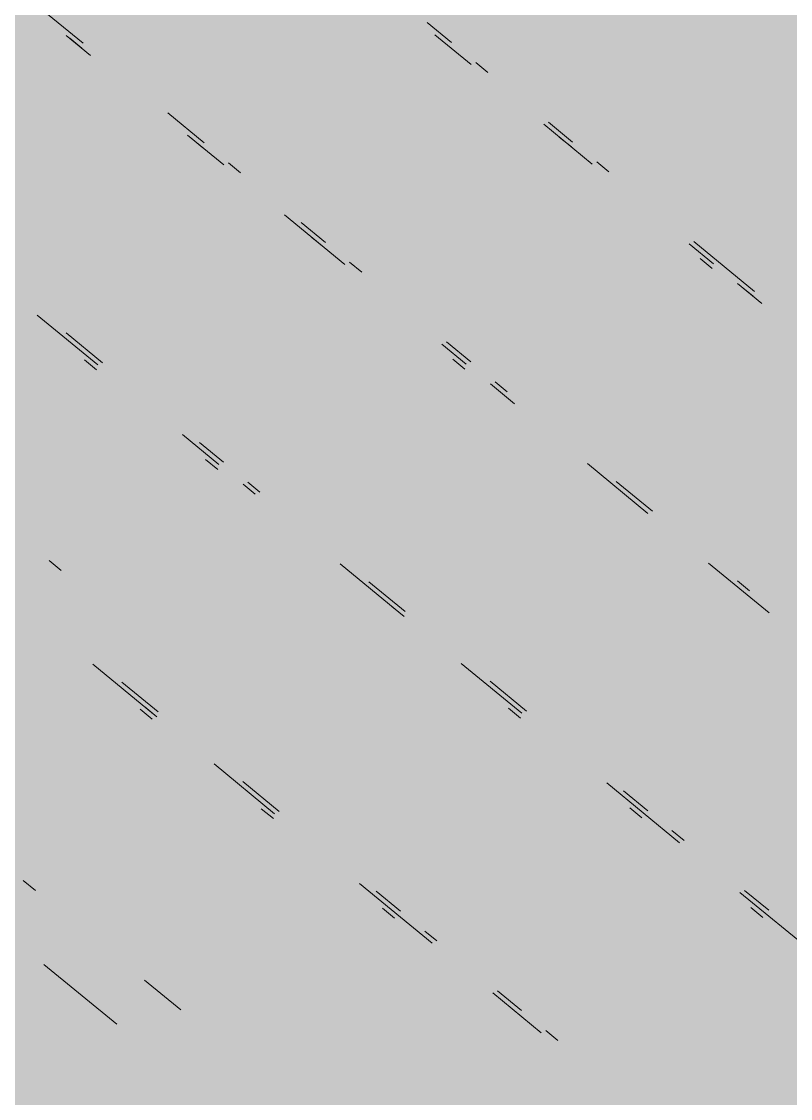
# Paper-space layout '03 3D Building and Roof' of a CAD drawing. Header units: millimetres. Extents: x 5 to 415, y 5 to 292.
# Drawn here: x 271.363 to 273.442, y 80.093 to 83.006 of the extents above; entities that cross this region are included whole.
import ezdxf

# ---------------------------------------------------------------- set-up
doc = ezdxf.new("R2010")
doc.units = ezdxf.units.MM
doc.layers.add('EXISTING', color=7, linetype='Continuous')
doc.layers.add('IMAGES', color=7, linetype='Continuous')

# ---------------------------------------------------------------- blocks, each defined once
blk = doc.blocks.new('SHEET_03')
at = {"layer": 'EXISTING', "color": 250, "lineweight": 9}
for p, q in [((271.5289, 82.9474), (271.3651, 83.0821)), ((272.525, 82.9496), (272.4595, 83.0035)), ((272.4798, 82.9707), (272.5781, 82.8899)), ((271.4837, 82.9685), (271.5492, 82.9147)), ((271.5255, 82.934), (271.4928, 82.961)), ((272.6233, 82.8688), (272.5906, 82.8958)), ((271.8566, 82.6781), (271.7583, 82.7589)), ((272.7747, 82.7283), (272.9057, 82.6206)), ((272.8527, 82.6803), (272.7872, 82.7342)), ((271.8113, 82.6992), (271.9096, 82.6184)), ((271.8532, 82.6647), (271.8204, 82.6916)), ((272.8493, 82.6669), (272.8165, 82.6938)), ((271.9549, 82.5973), (271.9221, 82.6243)), ((272.951, 82.5995), (272.9182, 82.6264)), ((272.0734, 82.4837), (272.2372, 82.3491)), ((272.1842, 82.4088), (272.1187, 82.4627)), ((272.1808, 82.3954), (272.148, 82.4223)), ((273.1678, 82.4051), (273.2334, 82.3512)), ((273.3441, 82.2763), (273.1803, 82.411)), ((273.23, 82.3378), (273.1972, 82.3648)), ((272.2825, 82.328), (272.2497, 82.3549)), ((273.2989, 82.2974), (273.3644, 82.2435)), ((273.3407, 82.2629), (273.308, 82.2898)), ((271.405, 82.2122), (271.5688, 82.0775)), ((271.5813, 82.0834), (271.483, 82.1642)), ((272.4994, 82.1336), (272.5649, 82.0797)), ((272.5774, 82.0856), (272.5118, 82.1395)), ((271.5654, 82.0641), (271.5326, 82.0911)), ((272.5615, 82.0663), (272.5287, 82.0933)), ((272.6304, 82.0259), (272.6959, 81.972)), ((272.6757, 82.0048), (272.6429, 82.0317)), ((271.7981, 81.889), (271.8964, 81.8082)), ((271.9089, 81.8141), (271.8434, 81.8679)), ((271.893, 81.7948), (271.8602, 81.8217)), ((272.8925, 81.8104), (273.0563, 81.6757)), ((271.9619, 81.7544), (271.9947, 81.7274)), ((272.0072, 81.7333), (271.9744, 81.7602)), ((273.0688, 81.6816), (272.9705, 81.7624)), ((271.4702, 81.5216), (271.4375, 81.5485)), ((272.224, 81.5389), (272.3879, 81.4042)), ((273.2201, 81.5411), (273.384, 81.4064)), ((272.4003, 81.4101), (272.3021, 81.4909)), ((273.3309, 81.4661), (273.2982, 81.4931)), ((272.397, 81.3967), (272.3642, 81.4236)), ((271.5556, 81.2674), (271.7194, 81.1327)), ((272.5517, 81.2696), (272.7155, 81.1349)), ((272.728, 81.1408), (272.6297, 81.2216)), ((271.7319, 81.1386), (271.6336, 81.2194)), ((271.716, 81.1193), (271.6832, 81.1462)), ((271.7285, 81.1252), (271.6957, 81.1521)), ((272.7121, 81.1215), (272.6793, 81.1484)), ((271.8832, 80.998), (272.047, 80.8634)), ((272.0595, 80.8692), (271.9612, 80.95)), ((272.9448, 80.9464), (273.1414, 80.7848)), ((273.0556, 80.8714), (272.9901, 80.9253)), ((272.0436, 80.85), (272.0109, 80.8769)), ((273.0397, 80.8522), (273.007, 80.8791)), ((273.1539, 80.7906), (273.1211, 80.8176)), ((271.4, 80.6558), (271.3672, 80.6827)), ((272.2764, 80.6749), (272.4729, 80.5133)), ((272.3871, 80.5999), (272.3216, 80.6538)), ((273.3052, 80.6501), (273.5346, 80.4616)), ((273.3833, 80.6021), (273.3177, 80.656)), ((273.3674, 80.5828), (273.3346, 80.6098)), ((272.3713, 80.5806), (272.3385, 80.6076)), ((272.4854, 80.5191), (272.4527, 80.546)), ((271.4233, 80.4551), (271.6199, 80.2936)), ((271.7931, 80.3326), (271.6948, 80.4134)), ((272.6368, 80.3786), (272.7678, 80.2709)), ((272.7148, 80.3306), (272.6493, 80.3845)), ((272.8131, 80.2498), (272.7803, 80.2767))]:
    blk.add_line(p, q, dxfattribs=at)
at = {"layer": 'IMAGES', "color": 7}
for points in [[(271.3145, 83), (271.5073, 83), (271.3145, 83.0964), (271.5073, 83.0964)], [(271.5073, 83), (272.1818, 83), (271.5073, 83.0964), (272.1818, 83.0964)], [(272.1818, 83), (272.2782, 83), (272.1818, 83.0964), (272.2782, 83.0964)], [(272.2782, 83), (272.3745, 83), (272.2782, 83.0964), (272.3745, 83.0964)], [(272.3745, 83), (272.4709, 83), (272.3745, 83.0964), (272.4709, 83.0964)], [(272.4709, 83), (272.5673, 83), (272.4709, 83.0964), (272.5673, 83.0964)], [(272.5673, 83), (272.6636, 83), (272.5673, 83.0964), (272.6636, 83.0964)], [(272.6636, 83), (273.2418, 83), (272.6636, 83.0964), (273.2418, 83.0964)], [(273.2418, 82.9036), (273.3382, 82.9036), (273.2418, 83.0964), (273.3382, 83.0964)], [(273.3382, 82.9036), (273.5309, 82.9036), (273.3382, 83.0964), (273.5309, 83.0964)], [(271.3145, 82.9036), (271.4109, 82.9036), (271.3145, 83), (271.4109, 83)], [(271.4109, 82.9036), (271.6036, 82.9036), (271.4109, 83), (271.6036, 83)], [(271.6036, 82.9036), (271.7, 82.9036), (271.6036, 83), (271.7, 83)], [(271.7, 82.9036), (271.7964, 82.9036), (271.7, 83), (271.7964, 83)], [(271.7964, 82.9036), (272.2782, 82.9036), (271.7964, 83), (272.2782, 83)], [(272.2782, 82.9036), (272.3745, 82.9036), (272.2782, 83), (272.3745, 83)], [(272.3745, 82.9036), (272.5673, 82.9036), (272.3745, 83), (272.5673, 83)], [(272.5673, 82.9036), (272.6636, 82.9036), (272.5673, 83), (272.6636, 83)], [(272.6636, 82.9036), (272.76, 82.9036), (272.6636, 83), (272.76, 83)], [(272.76, 82.9036), (273.2418, 82.9036), (272.76, 83), (273.2418, 83)], [(270.9291, 82.8072), (271.4109, 82.8072), (270.9291, 82.9036), (271.4109, 82.9036)], [(271.4109, 82.8072), (271.5073, 82.8072), (271.4109, 82.9036), (271.5073, 82.9036)], [(271.5073, 82.8072), (271.6036, 82.8072), (271.5073, 82.9036), (271.6036, 82.9036)], [(271.6036, 82.8072), (271.7, 82.8072), (271.6036, 82.9036), (271.7, 82.9036)], [(271.7, 82.8072), (271.7964, 82.8072), (271.7, 82.9036), (271.7964, 82.9036)], [(271.7964, 82.8072), (271.8927, 82.8072), (271.7964, 82.9036), (271.8927, 82.9036)], [(271.8927, 82.8072), (272.3745, 82.8072), (271.8927, 82.9036), (272.3745, 82.9036)], [(272.3745, 82.8072), (272.4709, 82.8072), (272.3745, 82.9036), (272.4709, 82.9036)], [(272.4709, 82.8072), (272.5673, 82.8072), (272.4709, 82.9036), (272.5673, 82.9036)], [(272.5673, 82.8072), (272.6636, 82.8072), (272.5673, 82.9036), (272.6636, 82.9036)], [(272.6636, 82.8072), (272.76, 82.8072), (272.6636, 82.9036), (272.76, 82.9036)], [(272.76, 82.8072), (272.8564, 82.8072), (272.76, 82.9036), (272.8564, 82.9036)], [(272.8564, 82.8072), (273.3382, 82.8072), (272.8564, 82.9036), (273.3382, 82.9036)], [(273.3382, 82.8072), (273.5309, 82.8072), (273.3382, 82.9036), (273.5309, 82.9036)], [(271.0255, 82.7108), (271.5073, 82.7108), (271.0255, 82.8072), (271.5073, 82.8072)], [(271.5073, 82.7108), (271.6036, 82.7108), (271.5073, 82.8072), (271.6036, 82.8072)], [(271.6036, 82.7108), (271.7, 82.7108), (271.6036, 82.8072), (271.7, 82.8072)], [(271.7, 82.7108), (271.8927, 82.7108), (271.7, 82.8072), (271.8927, 82.8072)], [(271.8927, 82.7108), (271.9891, 82.7108), (271.8927, 82.8072), (271.9891, 82.8072)], [(271.9891, 82.7108), (272.4709, 82.7108), (271.9891, 82.8072), (272.4709, 82.8072)], [(272.4709, 82.7108), (272.5673, 82.7108), (272.4709, 82.8072), (272.5673, 82.8072)], [(272.5673, 82.7108), (272.6636, 82.7108), (272.5673, 82.8072), (272.6636, 82.8072)], [(272.6636, 82.7108), (272.76, 82.7108), (272.6636, 82.8072), (272.76, 82.8072)], [(272.76, 82.7108), (272.8564, 82.7108), (272.76, 82.8072), (272.8564, 82.8072)], [(272.8564, 82.7108), (272.9527, 82.7108), (272.8564, 82.8072), (272.9527, 82.8072)], [(272.9527, 82.7108), (273.4345, 82.7108), (272.9527, 82.8072), (273.4345, 82.8072)], [(273.4345, 82.7108), (273.5309, 82.7108), (273.4345, 82.8072), (273.5309, 82.8072)], [(271.1218, 82.6144), (271.6036, 82.6144), (271.1218, 82.7108), (271.6036, 82.7108)], [(271.6036, 82.6144), (271.7, 82.6144), (271.6036, 82.7108), (271.7, 82.7108)], [(271.7, 82.6144), (271.7964, 82.6144), (271.7, 82.7108), (271.7964, 82.7108)], [(271.7964, 82.6144), (271.9891, 82.6144), (271.7964, 82.7108), (271.9891, 82.7108)], [(271.9891, 82.6144), (272.0855, 82.6144), (271.9891, 82.7108), (272.0855, 82.7108)], [(272.0855, 82.6144), (272.6636, 82.6144), (272.0855, 82.7108), (272.6636, 82.7108)], [(272.6636, 82.6144), (272.76, 82.6144), (272.6636, 82.7108), (272.76, 82.7108)], [(272.76, 82.6144), (272.8564, 82.6144), (272.76, 82.7108), (272.8564, 82.7108)], [(272.8564, 82.6144), (272.9527, 82.6144), (272.8564, 82.7108), (272.9527, 82.7108)], [(272.9527, 82.6144), (273.0491, 82.6144), (272.9527, 82.7108), (273.0491, 82.7108)], [(273.0491, 82.6144), (273.1455, 82.6144), (273.0491, 82.7108), (273.1455, 82.7108)], [(273.1455, 82.6144), (273.6273, 82.6144), (273.1455, 82.7108), (273.6273, 82.7108)], [(271.2182, 82.518), (271.7, 82.518), (271.2182, 82.6144), (271.7, 82.6144)], [(271.7, 82.518), (271.7964, 82.518), (271.7, 82.6144), (271.7964, 82.6144)], [(271.7964, 82.518), (271.8927, 82.518), (271.7964, 82.6144), (271.8927, 82.6144)], [(271.8927, 82.518), (272.0855, 82.518), (271.8927, 82.6144), (272.0855, 82.6144)], [(272.0855, 82.518), (272.1818, 82.518), (272.0855, 82.6144), (272.1818, 82.6144)], [(272.1818, 82.518), (272.6636, 82.518), (272.1818, 82.6144), (272.6636, 82.6144)], [(272.6636, 82.518), (272.76, 82.518), (272.6636, 82.6144), (272.76, 82.6144)], [(272.76, 82.518), (272.8564, 82.518), (272.76, 82.6144), (272.8564, 82.6144)], [(272.8564, 82.518), (273.0491, 82.518), (272.8564, 82.6144), (273.0491, 82.6144)], [(273.0491, 82.518), (273.1455, 82.518), (273.0491, 82.6144), (273.1455, 82.6144)], [(273.1455, 82.518), (273.2418, 82.518), (273.1455, 82.6144), (273.2418, 82.6144)], [(273.2418, 82.518), (273.7236, 82.518), (273.2418, 82.6144), (273.7236, 82.6144)], [(271.3145, 82.4216), (271.7964, 82.4216), (271.3145, 82.518), (271.7964, 82.518)], [(271.7964, 82.4216), (271.8927, 82.4216), (271.7964, 82.518), (271.8927, 82.518)], [(271.8927, 82.4216), (271.9891, 82.4216), (271.8927, 82.518), (271.9891, 82.518)], [(271.9891, 82.4216), (272.1818, 82.4216), (271.9891, 82.518), (272.1818, 82.518)], [(272.1818, 82.4216), (272.2782, 82.4216), (272.1818, 82.518), (272.2782, 82.518)], [(272.2782, 82.4216), (272.3745, 82.4216), (272.2782, 82.518), (272.3745, 82.518)], [(272.3745, 82.4216), (272.8564, 82.4216), (272.3745, 82.518), (272.8564, 82.518)], [(272.8564, 82.4216), (272.9527, 82.4216), (272.8564, 82.518), (272.9527, 82.518)], [(272.9527, 82.4216), (273.0491, 82.4216), (272.9527, 82.518), (273.0491, 82.518)], [(273.0491, 82.4216), (273.1455, 82.4216), (273.0491, 82.518), (273.1455, 82.518)], [(273.1455, 82.4216), (273.2418, 82.4216), (273.1455, 82.518), (273.2418, 82.518)], [(273.2418, 82.4216), (273.3382, 82.4216), (273.2418, 82.518), (273.3382, 82.518)], [(273.3382, 82.4216), (273.82, 82.4216), (273.3382, 82.518), (273.82, 82.518)], [(271.3145, 82.3252), (271.4109, 82.3252), (271.3145, 82.4216), (271.4109, 82.4216)], [(271.4109, 82.3252), (271.9891, 82.3252), (271.4109, 82.4216), (271.9891, 82.4216)], [(271.9891, 82.3252), (272.0855, 82.3252), (271.9891, 82.4216), (272.0855, 82.4216)], [(272.0855, 82.3252), (272.2782, 82.3252), (272.0855, 82.4216), (272.2782, 82.4216)], [(272.2782, 82.3252), (272.3745, 82.3252), (272.2782, 82.4216), (272.3745, 82.4216)], [(272.3745, 82.3252), (272.4709, 82.3252), (272.3745, 82.4216), (272.4709, 82.4216)], [(272.4709, 82.3252), (273.0491, 82.3252), (272.4709, 82.4216), (273.0491, 82.4216)], [(273.0491, 82.3252), (273.1455, 82.3252), (273.0491, 82.4216), (273.1455, 82.4216)], [(273.1455, 82.3252), (273.3382, 82.3252), (273.1455, 82.4216), (273.3382, 82.4216)], [(273.3382, 82.3252), (273.4345, 82.3252), (273.3382, 82.4216), (273.4345, 82.4216)], [(273.4345, 82.3252), (273.9164, 82.3252), (273.4345, 82.4216), (273.9164, 82.4216)], [(271.2182, 82.2288), (271.4109, 82.2288), (271.2182, 82.3252), (271.4109, 82.3252)], [(271.4109, 82.2288), (271.5073, 82.2288), (271.4109, 82.3252), (271.5073, 82.3252)], [(271.5073, 82.2288), (271.6036, 82.2288), (271.5073, 82.3252), (271.6036, 82.3252)], [(271.6036, 82.2288), (272.0855, 82.2288), (271.6036, 82.3252), (272.0855, 82.3252)], [(272.0855, 82.2288), (272.1818, 82.2288), (272.0855, 82.3252), (272.1818, 82.3252)], [(272.1818, 82.2288), (272.2782, 82.2288), (272.1818, 82.3252), (272.2782, 82.3252)], [(272.2782, 82.2288), (272.3745, 82.2288), (272.2782, 82.3252), (272.3745, 82.3252)], [(272.3745, 82.2288), (272.4709, 82.2288), (272.3745, 82.3252), (272.4709, 82.3252)], [(272.4709, 82.2288), (272.5673, 82.2288), (272.4709, 82.3252), (272.5673, 82.3252)], [(272.5673, 82.2288), (272.6636, 82.2288), (272.5673, 82.3252), (272.6636, 82.3252)], [(272.6636, 82.2288), (273.0491, 82.2288), (272.6636, 82.3252), (273.0491, 82.3252)], [(273.0491, 82.2288), (273.1455, 82.2288), (273.0491, 82.3252), (273.1455, 82.3252)], [(273.1455, 82.2288), (273.2418, 82.2288), (273.1455, 82.3252), (273.2418, 82.3252)], [(273.2418, 82.2288), (273.4345, 82.2288), (273.2418, 82.3252), (273.4345, 82.3252)], [(273.4345, 82.2288), (273.5309, 82.2288), (273.4345, 82.3252), (273.5309, 82.3252)], [(271.3145, 82.1324), (271.4109, 82.1324), (271.3145, 82.2288), (271.4109, 82.2288)], [(271.4109, 82.1324), (271.5073, 82.1324), (271.4109, 82.2288), (271.5073, 82.2288)], [(271.5073, 82.1324), (271.6036, 82.1324), (271.5073, 82.2288), (271.6036, 82.2288)], [(271.6036, 82.1324), (271.7, 82.1324), (271.6036, 82.2288), (271.7, 82.2288)], [(271.7, 82.1324), (272.1818, 82.1324), (271.7, 82.2288), (272.1818, 82.2288)], [(272.1818, 82.1324), (272.2782, 82.1324), (272.1818, 82.2288), (272.2782, 82.2288)], [(272.2782, 82.1324), (272.3745, 82.1324), (272.2782, 82.2288), (272.3745, 82.2288)], [(272.3745, 82.1324), (272.4709, 82.1324), (272.3745, 82.2288), (272.4709, 82.2288)], [(272.4709, 82.036), (272.5673, 82.036), (272.4709, 82.2288), (272.5673, 82.2288)], [(272.5673, 82.1324), (272.6636, 82.1324), (272.5673, 82.2288), (272.6636, 82.2288)], [(272.6636, 82.1324), (273.1455, 82.1324), (272.6636, 82.2288), (273.1455, 82.2288)], [(273.1455, 82.1324), (273.2418, 82.1324), (273.1455, 82.2288), (273.2418, 82.2288)], [(273.2418, 82.1324), (273.3382, 82.1324), (273.2418, 82.2288), (273.3382, 82.2288)], [(273.3382, 82.1324), (273.5309, 82.1324), (273.3382, 82.2288), (273.5309, 82.2288)], [(271.3145, 82.036), (271.4109, 82.036), (271.3145, 82.1324), (271.4109, 82.1324)], [(271.4109, 82.036), (271.5073, 82.036), (271.4109, 82.1324), (271.5073, 82.1324)], [(271.5073, 82.036), (271.6036, 82.036), (271.5073, 82.1324), (271.6036, 82.1324)], [(271.6036, 82.036), (271.7, 82.036), (271.6036, 82.1324), (271.7, 82.1324)], [(271.7, 82.036), (271.7964, 82.036), (271.7, 82.1324), (271.7964, 82.1324)], [(271.7964, 82.036), (272.2782, 82.036), (271.7964, 82.1324), (272.2782, 82.1324)], [(272.2782, 82.036), (272.3745, 82.036), (272.2782, 82.1324), (272.3745, 82.1324)], [(272.3745, 82.036), (272.4709, 82.036), (272.3745, 82.1324), (272.4709, 82.1324)], [(272.5673, 82.036), (272.6636, 82.036), (272.5673, 82.1324), (272.6636, 82.1324)], [(272.6636, 82.036), (272.8564, 82.036), (272.6636, 82.1324), (272.8564, 82.1324)], [(272.8564, 82.036), (273.3382, 82.036), (272.8564, 82.1324), (273.3382, 82.1324)], [(273.3382, 82.036), (273.4345, 82.036), (273.3382, 82.1324), (273.4345, 82.1324)], [(273.4345, 82.036), (273.5309, 82.036), (273.4345, 82.1324), (273.5309, 82.1324)], [(271.2182, 81.9396), (271.4109, 81.9396), (271.2182, 82.036), (271.4109, 82.036)], [(271.4109, 81.9396), (271.5073, 81.9396), (271.4109, 82.036), (271.5073, 82.036)], [(271.5073, 81.9396), (271.6036, 81.9396), (271.5073, 82.036), (271.6036, 82.036)], [(271.6036, 81.9396), (271.7, 81.9396), (271.6036, 82.036), (271.7, 82.036)], [(271.7, 81.9396), (271.7964, 81.9396), (271.7, 82.036), (271.7964, 82.036)], [(271.7964, 81.9396), (271.8927, 81.9396), (271.7964, 82.036), (271.8927, 82.036)], [(271.8927, 81.9396), (272.3745, 81.9396), (271.8927, 82.036), (272.3745, 82.036)], [(272.3745, 81.9396), (272.5673, 81.9396), (272.3745, 82.036), (272.5673, 82.036)], [(272.5673, 81.9396), (272.6636, 81.9396), (272.5673, 82.036), (272.6636, 82.036)], [(272.6636, 81.8432), (272.76, 81.8432), (272.6636, 82.036), (272.76, 82.036)], [(272.76, 81.9396), (272.8564, 81.9396), (272.76, 82.036), (272.8564, 82.036)], [(272.8564, 81.9396), (272.9527, 81.9396), (272.8564, 82.036), (272.9527, 82.036)], [(272.9527, 81.9396), (273.4345, 81.9396), (272.9527, 82.036), (273.4345, 82.036)], [(273.4345, 81.9396), (273.5309, 81.9396), (273.4345, 82.036), (273.5309, 82.036)], [(271.3145, 81.8432), (271.6036, 81.8432), (271.3145, 81.9396), (271.6036, 81.9396)], [(271.6036, 81.8432), (271.7, 81.8432), (271.6036, 81.9396), (271.7, 81.9396)], [(271.7, 81.8432), (271.7964, 81.8432), (271.7, 81.9396), (271.7964, 81.9396)], [(271.7964, 81.8432), (271.8927, 81.8432), (271.7964, 81.9396), (271.8927, 81.9396)], [(271.8927, 81.8432), (271.9891, 81.8432), (271.8927, 81.9396), (271.9891, 81.9396)], [(271.9891, 81.8432), (272.0855, 81.8432), (271.9891, 81.9396), (272.0855, 81.9396)], [(272.0855, 81.8432), (272.5673, 81.8432), (272.0855, 81.9396), (272.5673, 81.9396)], [(272.5673, 81.8432), (272.6636, 81.8432), (272.5673, 81.9396), (272.6636, 81.9396)], [(272.76, 81.8432), (272.8564, 81.8432), (272.76, 81.9396), (272.8564, 81.9396)], [(272.8564, 81.8432), (272.9527, 81.8432), (272.8564, 81.9396), (272.9527, 81.9396)], [(272.9527, 81.8432), (273.0491, 81.8432), (272.9527, 81.9396), (273.0491, 81.9396)], [(273.0491, 81.8432), (273.5309, 81.8432), (273.0491, 81.9396), (273.5309, 81.9396)], [(271.3145, 81.7468), (271.4109, 81.7468), (271.3145, 81.8432), (271.4109, 81.8432)], [(271.4109, 81.7468), (271.7, 81.7468), (271.4109, 81.8432), (271.7, 81.8432)], [(271.7, 81.7468), (271.7964, 81.7468), (271.7, 81.8432), (271.7964, 81.8432)], [(271.7964, 81.7468), (271.9891, 81.7468), (271.7964, 81.8432), (271.9891, 81.8432)], [(271.9891, 81.7468), (272.0855, 81.7468), (271.9891, 81.8432), (272.0855, 81.8432)], [(272.0855, 81.7468), (272.1818, 81.7468), (272.0855, 81.8432), (272.1818, 81.8432)], [(272.1818, 81.7468), (272.6636, 81.7468), (272.1818, 81.8432), (272.6636, 81.8432)], [(272.6636, 81.7468), (272.76, 81.7468), (272.6636, 81.8432), (272.76, 81.8432)], [(272.76, 81.7468), (272.8564, 81.7468), (272.76, 81.8432), (272.8564, 81.8432)], [(272.8564, 81.7468), (273.0491, 81.7468), (272.8564, 81.8432), (273.0491, 81.8432)], [(273.0491, 81.7468), (273.1455, 81.7468), (273.0491, 81.8432), (273.1455, 81.8432)], [(273.1455, 81.7468), (273.6273, 81.7468), (273.1455, 81.8432), (273.6273, 81.8432)], [(271.3145, 81.6504), (271.4109, 81.6504), (271.3145, 81.7468), (271.4109, 81.7468)], [(271.4109, 81.6504), (271.5073, 81.6504), (271.4109, 81.7468), (271.5073, 81.7468)], [(271.5073, 81.6504), (271.7964, 81.6504), (271.5073, 81.7468), (271.7964, 81.7468)], [(271.7964, 81.6504), (271.8927, 81.6504), (271.7964, 81.7468), (271.8927, 81.7468)], [(271.8927, 81.6504), (272.0855, 81.6504), (271.8927, 81.7468), (272.0855, 81.7468)], [(272.0855, 81.6504), (272.1818, 81.6504), (272.0855, 81.7468), (272.1818, 81.7468)], [(272.1818, 81.6504), (272.2782, 81.6504), (272.1818, 81.7468), (272.2782, 81.7468)], [(272.2782, 81.6504), (272.76, 81.6504), (272.2782, 81.7468), (272.76, 81.7468)], [(272.76, 81.6504), (272.8564, 81.6504), (272.76, 81.7468), (272.8564, 81.7468)], [(272.8564, 81.6504), (272.9527, 81.6504), (272.8564, 81.7468), (272.9527, 81.7468)], [(272.9527, 81.6504), (273.1455, 81.6504), (272.9527, 81.7468), (273.1455, 81.7468)], [(273.1455, 81.6504), (273.2418, 81.6504), (273.1455, 81.7468), (273.2418, 81.7468)], [(273.2418, 81.6504), (273.82, 81.6504), (273.2418, 81.7468), (273.82, 81.7468)], [(271.3145, 81.554), (271.4109, 81.554), (271.3145, 81.6504), (271.4109, 81.6504)], [(271.4109, 81.554), (271.5073, 81.554), (271.4109, 81.6504), (271.5073, 81.6504)], [(271.5073, 81.554), (271.6036, 81.554), (271.5073, 81.6504), (271.6036, 81.6504)], [(271.6036, 81.554), (271.8927, 81.554), (271.6036, 81.6504), (271.8927, 81.6504)], [(271.8927, 81.554), (271.9891, 81.554), (271.8927, 81.6504), (271.9891, 81.6504)], [(271.9891, 81.554), (272.0855, 81.554), (271.9891, 81.6504), (272.0855, 81.6504)], [(272.0855, 81.554), (272.2782, 81.554), (272.0855, 81.6504), (272.2782, 81.6504)], [(272.2782, 81.554), (272.3745, 81.554), (272.2782, 81.6504), (272.3745, 81.6504)], [(272.3745, 81.554), (272.8564, 81.554), (272.3745, 81.6504), (272.8564, 81.6504)], [(272.8564, 81.554), (272.9527, 81.554), (272.8564, 81.6504), (272.9527, 81.6504)], [(272.9527, 81.554), (273.0491, 81.554), (272.9527, 81.6504), (273.0491, 81.6504)], [(273.0491, 81.554), (273.2418, 81.554), (273.0491, 81.6504), (273.2418, 81.6504)], [(273.2418, 81.554), (273.4345, 81.554), (273.2418, 81.6504), (273.4345, 81.6504)], [(273.4345, 81.554), (274.0127, 81.554), (273.4345, 81.6504), (274.0127, 81.6504)], [(271.3145, 81.4576), (271.4109, 81.4576), (271.3145, 81.554), (271.4109, 81.554)], [(271.4109, 81.4576), (271.5073, 81.4576), (271.4109, 81.554), (271.5073, 81.554)], [(271.5073, 81.4576), (271.6036, 81.4576), (271.5073, 81.554), (271.6036, 81.554)], [(271.6036, 81.4576), (271.7, 81.4576), (271.6036, 81.554), (271.7, 81.554)], [(271.7, 81.4576), (271.7964, 81.4576), (271.7, 81.554), (271.7964, 81.554)], [(271.7964, 81.4576), (272.1818, 81.4576), (271.7964, 81.554), (272.1818, 81.554)], [(272.1818, 81.4576), (272.3745, 81.4576), (272.1818, 81.554), (272.3745, 81.554)], [(272.3745, 81.4576), (272.9527, 81.4576), (272.3745, 81.554), (272.9527, 81.554)], [(272.9527, 81.4576), (273.0491, 81.4576), (272.9527, 81.554), (273.0491, 81.554)], [(273.0491, 81.4576), (273.1455, 81.4576), (273.0491, 81.554), (273.1455, 81.554)], [(273.1455, 81.4576), (273.2418, 81.4576), (273.1455, 81.554), (273.2418, 81.554)], [(273.2418, 81.4576), (273.3382, 81.4576), (273.2418, 81.554), (273.3382, 81.554)], [(273.3382, 81.4576), (273.4345, 81.4576), (273.3382, 81.554), (273.4345, 81.554)], [(273.4345, 81.4576), (273.5309, 81.4576), (273.4345, 81.554), (273.5309, 81.554)], [(271.3145, 81.3612), (271.4109, 81.3612), (271.3145, 81.4576), (271.4109, 81.4576)], [(271.4109, 81.3612), (271.5073, 81.3612), (271.4109, 81.4576), (271.5073, 81.4576)], [(271.5073, 81.3612), (271.6036, 81.3612), (271.5073, 81.4576), (271.6036, 81.4576)], [(271.6036, 81.3612), (271.7, 81.3612), (271.6036, 81.4576), (271.7, 81.4576)], [(271.7, 81.3612), (271.7964, 81.3612), (271.7, 81.4576), (271.7964, 81.4576)], [(271.7964, 81.3612), (271.8927, 81.3612), (271.7964, 81.4576), (271.8927, 81.4576)], [(271.8927, 81.3612), (272.0855, 81.3612), (271.8927, 81.4576), (272.0855, 81.4576)], [(272.0855, 81.3612), (272.1818, 81.3612), (272.0855, 81.4576), (272.1818, 81.4576)], [(272.1818, 81.3612), (272.2782, 81.3612), (272.1818, 81.4576), (272.2782, 81.4576)], [(272.2782, 81.3612), (272.4709, 81.3612), (272.2782, 81.4576), (272.4709, 81.4576)], [(272.4709, 81.3612), (272.5673, 81.3612), (272.4709, 81.4576), (272.5673, 81.4576)], [(272.5673, 81.3612), (272.6636, 81.3612), (272.5673, 81.4576), (272.6636, 81.4576)], [(272.6636, 81.3612), (273.1455, 81.3612), (272.6636, 81.4576), (273.1455, 81.4576)], [(273.1455, 81.3612), (273.2418, 81.3612), (273.1455, 81.4576), (273.2418, 81.4576)], [(273.2418, 81.3612), (273.3382, 81.3612), (273.2418, 81.4576), (273.3382, 81.4576)], [(273.3382, 81.3612), (273.4345, 81.3612), (273.3382, 81.4576), (273.4345, 81.4576)], [(273.4345, 81.3612), (273.5309, 81.3612), (273.4345, 81.4576), (273.5309, 81.4576)], [(271.3145, 81.2648), (271.4109, 81.2648), (271.3145, 81.3612), (271.4109, 81.3612)], [(271.4109, 81.2648), (271.5073, 81.2648), (271.4109, 81.3612), (271.5073, 81.3612)], [(271.5073, 81.2648), (271.6036, 81.2648), (271.5073, 81.3612), (271.6036, 81.3612)], [(271.6036, 81.2648), (271.7, 81.2648), (271.6036, 81.3612), (271.7, 81.3612)], [(271.7, 81.2648), (271.7964, 81.2648), (271.7, 81.3612), (271.7964, 81.3612)], [(271.7964, 81.2648), (271.8927, 81.2648), (271.7964, 81.3612), (271.8927, 81.3612)], [(271.8927, 81.2648), (271.9891, 81.2648), (271.8927, 81.3612), (271.9891, 81.3612)], [(271.9891, 81.2648), (272.2782, 81.2648), (271.9891, 81.3612), (272.2782, 81.3612)], [(272.2782, 81.2648), (272.3745, 81.2648), (272.2782, 81.3612), (272.3745, 81.3612)], [(272.3745, 81.2648), (272.4709, 81.2648), (272.3745, 81.3612), (272.4709, 81.3612)], [(272.4709, 81.2648), (272.6636, 81.2648), (272.4709, 81.3612), (272.6636, 81.3612)], [(272.6636, 81.2648), (272.76, 81.2648), (272.6636, 81.3612), (272.76, 81.3612)], [(272.76, 81.2648), (273.2418, 81.2648), (272.76, 81.3612), (273.2418, 81.3612)], [(273.2418, 81.2648), (273.3382, 81.2648), (273.2418, 81.3612), (273.3382, 81.3612)], [(273.3382, 81.2648), (273.4345, 81.2648), (273.3382, 81.3612), (273.4345, 81.3612)], [(273.4345, 81.2648), (273.5309, 81.2648), (273.4345, 81.3612), (273.5309, 81.3612)], [(270.9291, 81.1684), (271.4109, 81.1684), (270.9291, 81.2648), (271.4109, 81.2648)], [(271.4109, 81.1684), (271.5073, 81.1684), (271.4109, 81.2648), (271.5073, 81.2648)], [(271.5073, 81.1684), (271.6036, 81.1684), (271.5073, 81.2648), (271.6036, 81.2648)], [(271.6036, 81.1684), (271.7, 81.1684), (271.6036, 81.2648), (271.7, 81.2648)], [(271.7, 81.1684), (271.7964, 81.1684), (271.7, 81.2648), (271.7964, 81.2648)], [(271.7964, 81.1684), (271.8927, 81.1684), (271.7964, 81.2648), (271.8927, 81.2648)], [(271.8927, 81.1684), (272.0855, 81.1684), (271.8927, 81.2648), (272.0855, 81.2648)], [(272.0855, 81.1684), (272.3745, 81.1684), (272.0855, 81.2648), (272.3745, 81.2648)], [(272.3745, 81.1684), (272.4709, 81.1684), (272.3745, 81.2648), (272.4709, 81.2648)], [(272.4709, 81.1684), (272.5673, 81.1684), (272.4709, 81.2648), (272.5673, 81.2648)], [(272.5673, 81.1684), (272.76, 81.1684), (272.5673, 81.2648), (272.76, 81.2648)], [(272.76, 81.1684), (272.8564, 81.1684), (272.76, 81.2648), (272.8564, 81.2648)], [(272.8564, 81.1684), (273.4345, 81.1684), (272.8564, 81.2648), (273.4345, 81.2648)], [(273.4345, 81.1684), (273.5309, 81.1684), (273.4345, 81.2648), (273.5309, 81.2648)], [(271.1218, 81.072), (271.5073, 81.072), (271.1218, 81.1684), (271.5073, 81.1684)], [(271.5073, 81.072), (271.6036, 81.072), (271.5073, 81.1684), (271.6036, 81.1684)], [(271.6036, 81.072), (271.7, 81.072), (271.6036, 81.1684), (271.7, 81.1684)], [(271.7, 81.072), (271.7964, 81.072), (271.7, 81.1684), (271.7964, 81.1684)], [(271.7964, 81.072), (271.8927, 81.072), (271.7964, 81.1684), (271.8927, 81.1684)], [(271.8927, 81.072), (271.9891, 81.072), (271.8927, 81.1684), (271.9891, 81.1684)], [(271.9891, 81.072), (272.0855, 81.072), (271.9891, 81.1684), (272.0855, 81.1684)], [(272.0855, 81.072), (272.1818, 81.072), (272.0855, 81.1684), (272.1818, 81.1684)], [(272.1818, 81.072), (272.4709, 81.072), (272.1818, 81.1684), (272.4709, 81.1684)], [(272.4709, 81.072), (272.5673, 81.072), (272.4709, 81.1684), (272.5673, 81.1684)], [(272.5673, 81.072), (272.6636, 81.072), (272.5673, 81.1684), (272.6636, 81.1684)], [(272.6636, 81.072), (272.8564, 81.072), (272.6636, 81.1684), (272.8564, 81.1684)], [(272.8564, 81.072), (272.9527, 81.072), (272.8564, 81.1684), (272.9527, 81.1684)], [(272.9527, 81.072), (273.5309, 81.072), (272.9527, 81.1684), (273.5309, 81.1684)], [(271.1218, 80.9756), (271.6036, 80.9756), (271.1218, 81.072), (271.6036, 81.072)], [(271.6036, 80.9756), (271.7, 80.9756), (271.6036, 81.072), (271.7, 81.072)], [(271.7, 80.9756), (271.7964, 80.9756), (271.7, 81.072), (271.7964, 81.072)], [(271.7964, 80.9756), (271.8927, 80.9756), (271.7964, 81.072), (271.8927, 81.072)], [(271.8927, 80.9756), (271.9891, 80.9756), (271.8927, 81.072), (271.9891, 81.072)], [(271.9891, 80.9756), (272.0855, 80.9756), (271.9891, 81.072), (272.0855, 81.072)], [(272.0855, 80.9756), (272.1818, 80.9756), (272.0855, 81.072), (272.1818, 81.072)], [(272.1818, 80.9756), (272.2782, 80.9756), (272.1818, 81.072), (272.2782, 81.072)], [(272.2782, 80.9756), (272.6636, 80.9756), (272.2782, 81.072), (272.6636, 81.072)], [(272.6636, 80.9756), (272.76, 80.9756), (272.6636, 81.072), (272.76, 81.072)], [(272.76, 80.9756), (272.8564, 80.9756), (272.76, 81.072), (272.8564, 81.072)], [(272.8564, 80.8792), (272.9527, 80.8792), (272.8564, 81.072), (272.9527, 81.072)], [(272.9527, 80.9756), (273.0491, 80.9756), (272.9527, 81.072), (273.0491, 81.072)], [(273.0491, 80.9756), (273.6273, 80.9756), (273.0491, 81.072), (273.6273, 81.072)], [(271.3145, 80.8792), (271.7964, 80.8792), (271.3145, 80.9756), (271.7964, 80.9756)], [(271.7964, 80.8792), (271.8927, 80.8792), (271.7964, 80.9756), (271.8927, 80.9756)], [(271.8927, 80.8792), (271.9891, 80.8792), (271.8927, 80.9756), (271.9891, 80.9756)], [(271.9891, 80.8792), (272.0855, 80.8792), (271.9891, 80.9756), (272.0855, 80.9756)], [(272.0855, 80.8792), (272.1818, 80.8792), (272.0855, 80.9756), (272.1818, 80.9756)], [(272.1818, 80.8792), (272.2782, 80.8792), (272.1818, 80.9756), (272.2782, 80.9756)], [(272.2782, 80.8792), (272.3745, 80.8792), (272.2782, 80.9756), (272.3745, 80.9756)], [(272.3745, 80.8792), (272.4709, 80.8792), (272.3745, 80.9756), (272.4709, 80.9756)], [(272.4709, 80.8792), (272.76, 80.8792), (272.4709, 80.9756), (272.76, 80.9756)], [(272.76, 80.8792), (272.8564, 80.8792), (272.76, 80.9756), (272.8564, 80.9756)], [(272.9527, 80.8792), (273.0491, 80.8792), (272.9527, 80.9756), (273.0491, 80.9756)], [(273.0491, 80.8792), (273.1455, 80.8792), (273.0491, 80.9756), (273.1455, 80.9756)], [(273.1455, 80.8792), (273.2418, 80.8792), (273.1455, 80.9756), (273.2418, 80.9756)], [(273.2418, 80.8792), (273.7236, 80.8792), (273.2418, 80.9756), (273.7236, 80.9756)], [(271.3145, 80.7827), (271.4109, 80.7827), (271.3145, 80.8792), (271.4109, 80.8792)], [(271.4109, 80.7827), (271.8927, 80.7827), (271.4109, 80.8792), (271.8927, 80.8792)], [(271.8927, 80.7827), (271.9891, 80.7827), (271.8927, 80.8792), (271.9891, 80.8792)], [(271.9891, 80.7827), (272.0855, 80.7827), (271.9891, 80.8792), (272.0855, 80.8792)], [(272.0855, 80.7827), (272.1818, 80.7827), (272.0855, 80.8792), (272.1818, 80.8792)], [(272.1818, 80.7827), (272.2782, 80.7827), (272.1818, 80.8792), (272.2782, 80.8792)], [(272.2782, 80.7827), (272.3745, 80.7827), (272.2782, 80.8792), (272.3745, 80.8792)], [(272.3745, 80.7827), (272.4709, 80.7827), (272.3745, 80.8792), (272.4709, 80.8792)], [(272.4709, 80.7827), (272.5673, 80.7827), (272.4709, 80.8792), (272.5673, 80.8792)], [(272.5673, 80.7827), (272.8564, 80.7827), (272.5673, 80.8792), (272.8564, 80.8792)], [(272.8564, 80.7827), (272.9527, 80.7827), (272.8564, 80.8792), (272.9527, 80.8792)], [(272.9527, 80.7827), (273.1455, 80.7827), (272.9527, 80.8792), (273.1455, 80.8792)], [(273.1455, 80.7827), (273.2418, 80.7827), (273.1455, 80.8792), (273.2418, 80.8792)], [(273.2418, 80.7827), (273.3382, 80.7827), (273.2418, 80.8792), (273.3382, 80.8792)], [(273.3382, 80.7827), (273.82, 80.7827), (273.3382, 80.8792), (273.82, 80.8792)], [(271.3145, 80.6863), (271.4109, 80.6863), (271.3145, 80.7827), (271.4109, 80.7827)], [(271.4109, 80.6863), (271.6036, 80.6863), (271.4109, 80.7827), (271.6036, 80.7827)], [(271.6036, 80.6863), (271.9891, 80.6863), (271.6036, 80.7827), (271.9891, 80.7827)], [(271.9891, 80.6863), (272.0855, 80.6863), (271.9891, 80.7827), (272.0855, 80.7827)], [(272.0855, 80.6863), (272.1818, 80.6863), (272.0855, 80.7827), (272.1818, 80.7827)], [(272.1818, 80.6863), (272.2782, 80.6863), (272.1818, 80.7827), (272.2782, 80.7827)], [(272.2782, 80.6863), (272.3745, 80.6863), (272.2782, 80.7827), (272.3745, 80.7827)], [(272.3745, 80.6863), (272.4709, 80.6863), (272.3745, 80.7827), (272.4709, 80.7827)], [(272.4709, 80.6863), (272.6636, 80.6863), (272.4709, 80.7827), (272.6636, 80.7827)], [(272.6636, 80.6863), (272.9527, 80.6863), (272.6636, 80.7827), (272.9527, 80.7827)], [(272.9527, 80.6863), (273.0491, 80.6863), (272.9527, 80.7827), (273.0491, 80.7827)], [(273.0491, 80.6863), (273.1455, 80.6863), (273.0491, 80.7827), (273.1455, 80.7827)], [(273.1455, 80.6863), (273.2418, 80.6863), (273.1455, 80.7827), (273.2418, 80.7827)], [(273.2418, 80.6863), (273.3382, 80.6863), (273.2418, 80.7827), (273.3382, 80.7827)], [(273.3382, 80.6863), (273.4345, 80.6863), (273.3382, 80.7827), (273.4345, 80.7827)], [(273.4345, 80.6863), (273.9164, 80.6863), (273.4345, 80.7827), (273.9164, 80.7827)], [(271.3145, 80.5899), (271.4109, 80.5899), (271.3145, 80.6863), (271.4109, 80.6863)], [(271.4109, 80.5899), (271.5073, 80.5899), (271.4109, 80.6863), (271.5073, 80.6863)], [(271.5073, 80.5899), (271.6036, 80.5899), (271.5073, 80.6863), (271.6036, 80.6863)], [(271.6036, 80.5899), (272.0855, 80.5899), (271.6036, 80.6863), (272.0855, 80.6863)], [(272.0855, 80.5899), (272.1818, 80.5899), (272.0855, 80.6863), (272.1818, 80.6863)], [(272.1818, 80.5899), (272.2782, 80.5899), (272.1818, 80.6863), (272.2782, 80.6863)], [(272.2782, 80.5899), (272.3745, 80.5899), (272.2782, 80.6863), (272.3745, 80.6863)], [(272.3745, 80.5899), (272.5673, 80.5899), (272.3745, 80.6863), (272.5673, 80.6863)], [(272.5673, 80.5899), (272.6636, 80.5899), (272.5673, 80.6863), (272.6636, 80.6863)], [(272.6636, 80.5899), (272.76, 80.5899), (272.6636, 80.6863), (272.76, 80.6863)], [(272.76, 80.5899), (273.0491, 80.5899), (272.76, 80.6863), (273.0491, 80.6863)], [(273.0491, 80.5899), (273.1455, 80.5899), (273.0491, 80.6863), (273.1455, 80.6863)], [(273.1455, 80.5899), (273.2418, 80.5899), (273.1455, 80.6863), (273.2418, 80.6863)], [(273.2418, 80.5899), (273.3382, 80.5899), (273.2418, 80.6863), (273.3382, 80.6863)], [(273.3382, 80.5899), (273.4345, 80.5899), (273.3382, 80.6863), (273.4345, 80.6863)], [(273.4345, 80.5899), (273.5309, 80.5899), (273.4345, 80.6863), (273.5309, 80.6863)], [(271.3145, 80.4935), (271.4109, 80.4935), (271.3145, 80.5899), (271.4109, 80.5899)], [(271.4109, 80.4935), (271.6036, 80.4935), (271.4109, 80.5899), (271.6036, 80.5899)], [(271.6036, 80.4935), (271.7, 80.4935), (271.6036, 80.5899), (271.7, 80.5899)], [(271.7, 80.4935), (271.7964, 80.4935), (271.7, 80.5899), (271.7964, 80.5899)], [(271.7964, 80.4935), (272.1818, 80.4935), (271.7964, 80.5899), (272.1818, 80.5899)], [(272.1818, 80.4935), (272.2782, 80.4935), (272.1818, 80.5899), (272.2782, 80.5899)], [(272.2782, 80.4935), (272.3745, 80.4935), (272.2782, 80.5899), (272.3745, 80.5899)], [(272.3745, 80.4935), (272.4709, 80.4935), (272.3745, 80.5899), (272.4709, 80.5899)], [(272.4709, 80.4935), (272.6636, 80.4935), (272.4709, 80.5899), (272.6636, 80.5899)], [(272.6636, 80.4935), (272.76, 80.4935), (272.6636, 80.5899), (272.76, 80.5899)], [(272.76, 80.4935), (272.8564, 80.4935), (272.76, 80.5899), (272.8564, 80.5899)], [(272.8564, 80.4935), (272.9527, 80.4935), (272.8564, 80.5899), (272.9527, 80.5899)], [(272.9527, 80.4935), (273.2418, 80.4935), (272.9527, 80.5899), (273.2418, 80.5899)], [(273.2418, 80.4935), (273.3382, 80.4935), (273.2418, 80.5899), (273.3382, 80.5899)], [(273.3382, 80.4935), (273.5309, 80.4935), (273.3382, 80.5899), (273.5309, 80.5899)], [(271.3145, 80.3971), (271.5073, 80.3971), (271.3145, 80.4935), (271.5073, 80.4935)], [(271.5073, 80.3971), (271.6036, 80.3971), (271.5073, 80.4935), (271.6036, 80.4935)], [(271.6036, 80.3971), (271.7, 80.3971), (271.6036, 80.4935), (271.7, 80.4935)], [(271.7, 80.3971), (271.7964, 80.3971), (271.7, 80.4935), (271.7964, 80.4935)], [(271.7964, 80.3971), (271.8927, 80.3971), (271.7964, 80.4935), (271.8927, 80.4935)], [(271.8927, 80.3971), (272.2782, 80.3971), (271.8927, 80.4935), (272.2782, 80.4935)], [(272.2782, 80.3971), (272.3745, 80.3971), (272.2782, 80.4935), (272.3745, 80.4935)], [(272.3745, 80.3971), (272.4709, 80.3971), (272.3745, 80.4935), (272.4709, 80.4935)], [(272.4709, 80.3971), (272.5673, 80.3971), (272.4709, 80.4935), (272.5673, 80.4935)], [(272.5673, 80.3971), (272.6636, 80.3971), (272.5673, 80.4935), (272.6636, 80.4935)], [(272.6636, 80.3971), (272.76, 80.3971), (272.6636, 80.4935), (272.76, 80.4935)], [(272.76, 80.3971), (272.8564, 80.3971), (272.76, 80.4935), (272.8564, 80.4935)], [(272.8564, 80.3971), (272.9527, 80.3971), (272.8564, 80.4935), (272.9527, 80.4935)], [(272.9527, 80.3971), (273.0491, 80.3971), (272.9527, 80.4935), (273.0491, 80.4935)], [(273.0491, 80.3971), (273.4345, 80.3971), (273.0491, 80.4935), (273.4345, 80.4935)], [(273.4345, 80.3971), (273.6273, 80.3971), (273.4345, 80.4935), (273.6273, 80.4935)], [(271.3145, 80.3007), (271.4109, 80.3007), (271.3145, 80.3971), (271.4109, 80.3971)], [(271.4109, 80.3007), (271.5073, 80.3007), (271.4109, 80.3971), (271.5073, 80.3971)], [(271.5073, 80.3007), (271.6036, 80.3007), (271.5073, 80.3971), (271.6036, 80.3971)], [(271.6036, 80.2043), (271.7, 80.2043), (271.6036, 80.3971), (271.7, 80.3971)], [(271.7, 80.3007), (271.7964, 80.3007), (271.7, 80.3971), (271.7964, 80.3971)], [(271.7964, 80.3007), (271.8927, 80.3007), (271.7964, 80.3971), (271.8927, 80.3971)], [(271.8927, 80.3007), (271.9891, 80.3007), (271.8927, 80.3971), (271.9891, 80.3971)], [(271.9891, 80.3007), (272.3745, 80.3007), (271.9891, 80.3971), (272.3745, 80.3971)], [(272.3745, 80.3007), (272.4709, 80.3007), (272.3745, 80.3971), (272.4709, 80.3971)], [(272.4709, 80.3007), (272.5673, 80.3007), (272.4709, 80.3971), (272.5673, 80.3971)], [(272.5673, 80.3007), (272.76, 80.3007), (272.5673, 80.3971), (272.76, 80.3971)], [(272.76, 80.3007), (272.8564, 80.3007), (272.76, 80.3971), (272.8564, 80.3971)], [(272.8564, 80.3007), (272.9527, 80.3007), (272.8564, 80.3971), (272.9527, 80.3971)], [(272.9527, 80.3007), (273.0491, 80.3007), (272.9527, 80.3971), (273.0491, 80.3971)], [(273.0491, 80.3007), (273.1455, 80.3007), (273.0491, 80.3971), (273.1455, 80.3971)], [(273.1455, 80.3007), (273.4345, 80.3007), (273.1455, 80.3971), (273.4345, 80.3971)], [(273.4345, 80.3007), (273.5309, 80.3007), (273.4345, 80.3971), (273.5309, 80.3971)], [(270.9291, 80.2043), (271.4109, 80.2043), (270.9291, 80.3007), (271.4109, 80.3007)], [(271.4109, 80.2043), (271.5073, 80.2043), (271.4109, 80.3007), (271.5073, 80.3007)], [(271.5073, 80.2043), (271.6036, 80.2043), (271.5073, 80.3007), (271.6036, 80.3007)], [(271.7, 80.2043), (271.7964, 80.2043), (271.7, 80.3007), (271.7964, 80.3007)], [(271.7964, 80.2043), (271.8927, 80.2043), (271.7964, 80.3007), (271.8927, 80.3007)], [(271.8927, 80.2043), (271.9891, 80.2043), (271.8927, 80.3007), (271.9891, 80.3007)], [(271.9891, 80.2043), (272.0855, 80.2043), (271.9891, 80.3007), (272.0855, 80.3007)], [(272.0855, 80.2043), (272.5673, 80.2043), (272.0855, 80.3007), (272.5673, 80.3007)], [(272.5673, 80.2043), (272.6636, 80.2043), (272.5673, 80.3007), (272.6636, 80.3007)], [(272.6636, 80.2043), (272.76, 80.2043), (272.6636, 80.3007), (272.76, 80.3007)], [(272.76, 80.2043), (272.8564, 80.2043), (272.76, 80.3007), (272.8564, 80.3007)], [(272.8564, 80.2043), (272.9527, 80.2043), (272.8564, 80.3007), (272.9527, 80.3007)], [(272.9527, 80.2043), (273.0491, 80.2043), (272.9527, 80.3007), (273.0491, 80.3007)], [(273.0491, 80.2043), (273.1455, 80.2043), (273.0491, 80.3007), (273.1455, 80.3007)], [(273.1455, 80.2043), (273.2418, 80.2043), (273.1455, 80.3007), (273.2418, 80.3007)], [(273.2418, 80.2043), (273.3382, 80.2043), (273.2418, 80.3007), (273.3382, 80.3007)], [(273.3382, 80.2043), (273.5309, 80.2043), (273.3382, 80.3007), (273.5309, 80.3007)], [(271.0255, 80.1079), (271.5073, 80.1079), (271.0255, 80.2043), (271.5073, 80.2043)], [(271.5073, 80.1079), (271.6036, 80.1079), (271.5073, 80.2043), (271.6036, 80.2043)], [(271.6036, 80.1079), (271.7, 80.1079), (271.6036, 80.2043), (271.7, 80.2043)], [(271.7, 80.1079), (271.7964, 80.1079), (271.7, 80.2043), (271.7964, 80.2043)], [(271.7964, 80.1079), (271.8927, 80.1079), (271.7964, 80.2043), (271.8927, 80.2043)], [(271.8927, 80.1079), (271.9891, 80.1079), (271.8927, 80.2043), (271.9891, 80.2043)], [(271.9891, 80.1079), (272.0855, 80.1079), (271.9891, 80.2043), (272.0855, 80.2043)], [(272.0855, 80.1079), (272.1818, 80.1079), (272.0855, 80.2043), (272.1818, 80.2043)], [(272.1818, 80.1079), (272.2782, 80.1079), (272.1818, 80.2043), (272.2782, 80.2043)], [(272.2782, 80.1079), (272.6636, 80.1079), (272.2782, 80.2043), (272.6636, 80.2043)], [(272.6636, 80.1079), (272.76, 80.1079), (272.6636, 80.2043), (272.76, 80.2043)], [(272.76, 80.1079), (272.8564, 80.1079), (272.76, 80.2043), (272.8564, 80.2043)], [(272.8564, 80.1079), (272.9527, 80.1079), (272.8564, 80.2043), (272.9527, 80.2043)], [(272.9527, 80.1079), (273.0491, 80.1079), (272.9527, 80.2043), (273.0491, 80.2043)], [(273.0491, 80.1079), (273.1455, 80.1079), (273.0491, 80.2043), (273.1455, 80.2043)], [(273.1455, 80.1079), (273.2418, 80.1079), (273.1455, 80.2043), (273.2418, 80.2043)], [(273.2418, 80.1079), (273.3382, 80.1079), (273.2418, 80.2043), (273.3382, 80.2043)], [(273.3382, 80.1079), (273.4345, 80.1079), (273.3382, 80.2043), (273.4345, 80.2043)], [(273.4345, 80.1079), (273.6273, 80.1079), (273.4345, 80.2043), (273.6273, 80.2043)], [(271.2182, 80.0115), (271.6036, 80.0115), (271.2182, 80.1079), (271.6036, 80.1079)], [(271.6036, 80.0115), (271.7, 80.0115), (271.6036, 80.1079), (271.7, 80.1079)], [(271.7, 80.0115), (271.7964, 80.0115), (271.7, 80.1079), (271.7964, 80.1079)], [(271.7964, 80.0115), (271.8927, 80.0115), (271.7964, 80.1079), (271.8927, 80.1079)], [(271.8927, 80.0115), (271.9891, 80.0115), (271.8927, 80.1079), (271.9891, 80.1079)], [(271.9891, 80.0115), (272.1818, 80.0115), (271.9891, 80.1079), (272.1818, 80.1079)], [(272.1818, 80.0115), (272.3745, 80.0115), (272.1818, 80.1079), (272.3745, 80.1079)], [(272.3745, 80.0115), (272.8564, 80.0115), (272.3745, 80.1079), (272.8564, 80.1079)], [(272.8564, 80.0115), (272.9527, 80.0115), (272.8564, 80.1079), (272.9527, 80.1079)], [(272.9527, 80.0115), (273.0491, 80.0115), (272.9527, 80.1079), (273.0491, 80.1079)], [(273.0491, 80.0115), (273.1455, 80.0115), (273.0491, 80.1079), (273.1455, 80.1079)], [(273.1455, 80.0115), (273.2418, 80.0115), (273.1455, 80.1079), (273.2418, 80.1079)], [(273.2418, 80.0115), (273.3382, 80.0115), (273.2418, 80.1079), (273.3382, 80.1079)], [(273.3382, 80.0115), (273.4345, 80.0115), (273.3382, 80.1079), (273.4345, 80.1079)], [(273.4345, 80.0115), (273.82, 80.0115), (273.4345, 80.1079), (273.82, 80.1079)]]:
    blk.add_solid(points, dxfattribs=at)

psp = doc.layouts.new('03 3D Building and Roof')

# ---------------------------------------------------------------- block references
psp.add_blockref('SHEET_03', (0, 0))

doc.saveas('drawing.dxf')
